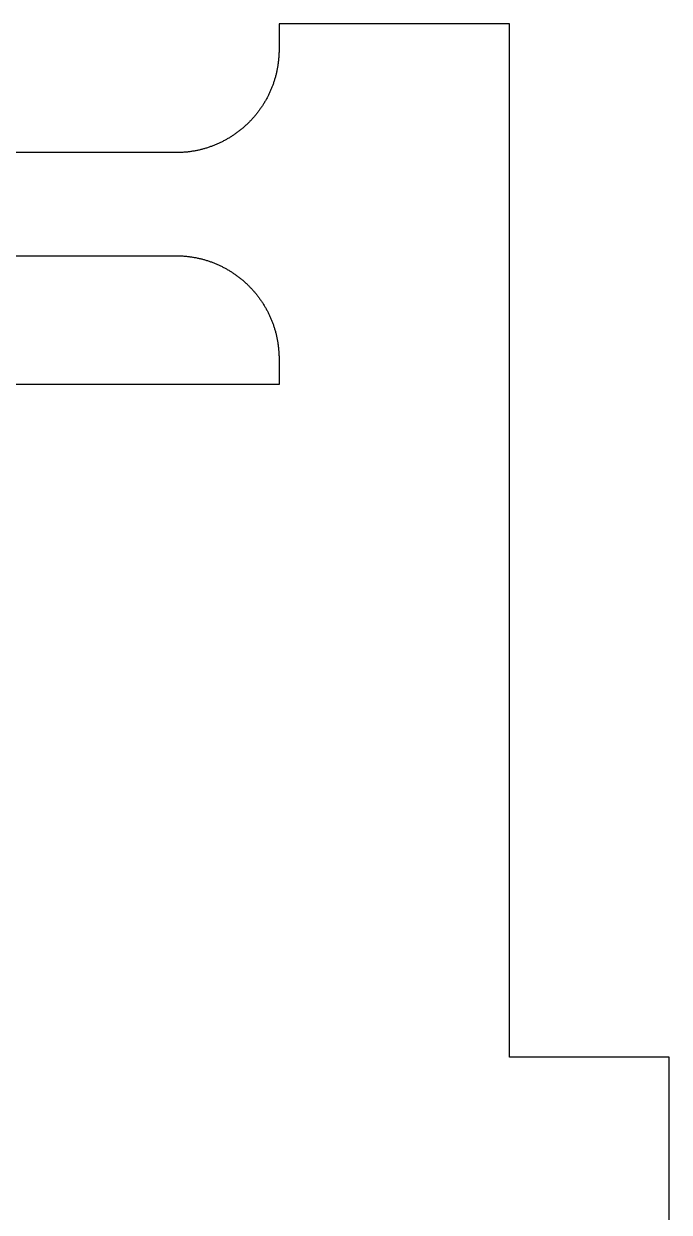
# Model space of a CAD drawing. Extents: x -13 to 43.9, y 40.3 to 95.3.
# Drawn here: x 31.38 to 43.9, y 72.19 to 95.25 of the extents above; entities that cross this region are included whole.
import ezdxf

# ---------------------------------------------------------------- set-up
doc = ezdxf.new("R2010")
doc.units = 0
doc.layers.get('0').update_dxf_attribs({"linetype": 'CONTINUOUS'})

msp = doc.modelspace()

# ---------------------------------------------------------------- linework, layer by layer
at = {"color": 7}
for points in [[(5.328, 40.75), (5.328, 40.25), (33.896, 40.25), (33.896, 47.25), (40.796, 47.25), (40.796, 60.3), (43.896, 60.3), (43.896, 75.2), (40.796, 75.2), (40.796, 95.25), (36.328, 95.25), (36.328, 94.75)], [(36.328, 94.75), (36.328, 94.733), (36.328, 94.716), (36.328, 94.698), (36.327, 94.681), (36.327, 94.664), (36.326, 94.647), (36.325, 94.63), (36.324, 94.613), (36.323, 94.596), (36.321, 94.579), (36.32, 94.562), (36.318, 94.546), (36.316, 94.529), (36.314, 94.512), (36.312, 94.495), (36.31, 94.479), (36.308, 94.462), (36.305, 94.445), (36.303, 94.429), (36.3, 94.412), (36.297, 94.396), (36.294, 94.38), (36.291, 94.363), (36.288, 94.347)], [(36.288, 94.347), (36.284, 94.331), (36.281, 94.314), (36.277, 94.298), (36.273, 94.282), (36.27, 94.266), (36.265, 94.25), (36.261, 94.234), (36.257, 94.218), (36.253, 94.202), (36.248, 94.187), (36.243, 94.171), (36.239, 94.155), (36.234, 94.14), (36.229, 94.124), (36.223, 94.109), (36.218, 94.093), (36.213, 94.078), (36.207, 94.062), (36.201, 94.047), (36.196, 94.032), (36.19, 94.017), (36.184, 94.002), (36.178, 93.987), (36.171, 93.972)], [(36.171, 93.972), (36.165, 93.957), (36.158, 93.942), (36.152, 93.927), (36.145, 93.912), (36.138, 93.898), (36.131, 93.883), (36.124, 93.868), (36.117, 93.854), (36.11, 93.84), (36.102, 93.825), (36.095, 93.811), (36.087, 93.797), (36.079, 93.783), (36.071, 93.768), (36.063, 93.754), (36.055, 93.741), (36.047, 93.727), (36.039, 93.713), (36.03, 93.699), (36.022, 93.686), (36.013, 93.672), (36.005, 93.659), (35.996, 93.645), (35.987, 93.632)], [(35.987, 93.632), (35.978, 93.619), (35.969, 93.605), (35.959, 93.592), (35.95, 93.579), (35.941, 93.566), (35.931, 93.553), (35.921, 93.541), (35.912, 93.528), (35.902, 93.515), (35.892, 93.503), (35.882, 93.49), (35.872, 93.478), (35.861, 93.466), (35.851, 93.453), (35.841, 93.441), (35.83, 93.429), (35.82, 93.417), (35.809, 93.405), (35.798, 93.393), (35.787, 93.382), (35.776, 93.37), (35.765, 93.359), (35.754, 93.347), (35.743, 93.336)], [(35.743, 93.336), (35.731, 93.325), (35.72, 93.313), (35.708, 93.302), (35.697, 93.291), (35.685, 93.28), (35.673, 93.27), (35.661, 93.259), (35.649, 93.248), (35.637, 93.238), (35.625, 93.227), (35.613, 93.217), (35.601, 93.207), (35.588, 93.197), (35.576, 93.187), (35.563, 93.177), (35.551, 93.167), (35.538, 93.157), (35.525, 93.147), (35.512, 93.138), (35.499, 93.128), (35.486, 93.119), (35.473, 93.11), (35.46, 93.101), (35.447, 93.092)], [(35.447, 93.092), (35.433, 93.083), (35.42, 93.074), (35.406, 93.065), (35.393, 93.056), (35.379, 93.048), (35.365, 93.04), (35.352, 93.031), (35.338, 93.023), (35.324, 93.015), (35.31, 93.007), (35.296, 92.999), (35.282, 92.991), (35.268, 92.984), (35.253, 92.976), (35.239, 92.969), (35.225, 92.962), (35.21, 92.954), (35.196, 92.947), (35.181, 92.94), (35.166, 92.933), (35.152, 92.927), (35.137, 92.92), (35.122, 92.914), (35.107, 92.907)], [(34.328, 92.75), (25.5, 92.75)], [(34.731, 92.791), (34.715, 92.787), (34.699, 92.784), (34.682, 92.781), (34.666, 92.778), (34.65, 92.776), (34.633, 92.773), (34.616, 92.771), (34.6, 92.768), (34.583, 92.766), (34.566, 92.764), (34.55, 92.762), (34.533, 92.76), (34.516, 92.759), (34.499, 92.757), (34.482, 92.756), (34.465, 92.755), (34.448, 92.754), (34.431, 92.753), (34.414, 92.752), (34.397, 92.751), (34.38, 92.751), (34.363, 92.75), (34.346, 92.75), (34.328, 92.75)], [(35.107, 92.907), (35.092, 92.901), (35.077, 92.895), (35.062, 92.889), (35.047, 92.883), (35.031, 92.877), (35.016, 92.871), (35.001, 92.866), (34.985, 92.86), (34.97, 92.855), (34.954, 92.85), (34.939, 92.845), (34.923, 92.84), (34.907, 92.835), (34.892, 92.83), (34.876, 92.826), (34.86, 92.821), (34.844, 92.817), (34.828, 92.813), (34.812, 92.809), (34.796, 92.805), (34.78, 92.801), (34.764, 92.798), (34.748, 92.794), (34.731, 92.791)], [(25.5, 90.75), (34.328, 90.75)], [(34.328, 90.75), (34.346, 90.75), (34.363, 90.75), (34.38, 90.749), (34.397, 90.749), (34.414, 90.748), (34.431, 90.747), (34.448, 90.746), (34.465, 90.745), (34.482, 90.744), (34.499, 90.743), (34.516, 90.741), (34.533, 90.74), (34.55, 90.738), (34.566, 90.736), (34.583, 90.734), (34.6, 90.732), (34.616, 90.729), (34.633, 90.727), (34.65, 90.724), (34.666, 90.722), (34.682, 90.719), (34.699, 90.716), (34.715, 90.713), (34.731, 90.709)], [(34.731, 90.709), (34.748, 90.706), (34.764, 90.702), (34.78, 90.699), (34.796, 90.695), (34.812, 90.691), (34.828, 90.687), (34.844, 90.683), (34.86, 90.679), (34.876, 90.674), (34.892, 90.67), (34.907, 90.665), (34.923, 90.66), (34.939, 90.655), (34.954, 90.65), (34.97, 90.645), (34.985, 90.64), (35.001, 90.634), (35.016, 90.629), (35.031, 90.623), (35.047, 90.617), (35.062, 90.611), (35.077, 90.605), (35.092, 90.599), (35.107, 90.593)], [(35.107, 90.593), (35.122, 90.586), (35.137, 90.58), (35.152, 90.573), (35.166, 90.567), (35.181, 90.56), (35.196, 90.553), (35.21, 90.546), (35.225, 90.539), (35.239, 90.531), (35.253, 90.524), (35.268, 90.516), (35.282, 90.509), (35.296, 90.501), (35.31, 90.493), (35.324, 90.485), (35.338, 90.477), (35.352, 90.469), (35.365, 90.46), (35.379, 90.452), (35.393, 90.444), (35.406, 90.435), (35.42, 90.426), (35.433, 90.417), (35.447, 90.408)], [(35.447, 90.408), (35.46, 90.399), (35.473, 90.39), (35.486, 90.381), (35.499, 90.372), (35.512, 90.362), (35.525, 90.353), (35.538, 90.343), (35.551, 90.333), (35.563, 90.323), (35.576, 90.313), (35.588, 90.303), (35.601, 90.293), (35.613, 90.283), (35.625, 90.273), (35.637, 90.262), (35.649, 90.252), (35.661, 90.241), (35.673, 90.23), (35.685, 90.22), (35.697, 90.209), (35.708, 90.198), (35.72, 90.187), (35.731, 90.175), (35.743, 90.164)], [(35.743, 90.164), (35.754, 90.153), (35.765, 90.141), (35.776, 90.13), (35.787, 90.118), (35.798, 90.107), (35.809, 90.095), (35.82, 90.083), (35.83, 90.071), (35.841, 90.059), (35.851, 90.047), (35.861, 90.034), (35.872, 90.022), (35.882, 90.01), (35.892, 89.997), (35.902, 89.985), (35.912, 89.972), (35.921, 89.959), (35.931, 89.947), (35.941, 89.934), (35.95, 89.921), (35.959, 89.908), (35.969, 89.895), (35.978, 89.881), (35.987, 89.868)], [(35.987, 89.868), (35.996, 89.855), (36.005, 89.841), (36.013, 89.828), (36.022, 89.814), (36.03, 89.801), (36.039, 89.787), (36.047, 89.773), (36.055, 89.759), (36.063, 89.746), (36.071, 89.732), (36.079, 89.717), (36.087, 89.703), (36.095, 89.689), (36.102, 89.675), (36.11, 89.661), (36.117, 89.646), (36.124, 89.632), (36.131, 89.617), (36.138, 89.602), (36.145, 89.588), (36.152, 89.573), (36.158, 89.558), (36.165, 89.543), (36.171, 89.528)], [(36.171, 89.528), (36.178, 89.514), (36.184, 89.498), (36.19, 89.483), (36.196, 89.468), (36.201, 89.453), (36.207, 89.438), (36.213, 89.422), (36.218, 89.407), (36.223, 89.391), (36.229, 89.376), (36.234, 89.36), (36.239, 89.345), (36.243, 89.329), (36.248, 89.313), (36.253, 89.298), (36.257, 89.282), (36.261, 89.266), (36.265, 89.25), (36.27, 89.234), (36.273, 89.218), (36.277, 89.202), (36.281, 89.186), (36.284, 89.169), (36.288, 89.153)], [(36.288, 89.153), (36.291, 89.137), (36.294, 89.12), (36.297, 89.104), (36.3, 89.088), (36.303, 89.071), (36.305, 89.055), (36.308, 89.038), (36.31, 89.021), (36.312, 89.005), (36.314, 88.988), (36.316, 88.971), (36.318, 88.954), (36.32, 88.938), (36.321, 88.921), (36.323, 88.904), (36.324, 88.887), (36.325, 88.87), (36.326, 88.853), (36.327, 88.836), (36.327, 88.819), (36.328, 88.802), (36.328, 88.784), (36.328, 88.767), (36.328, 88.75)], [(36.328, 88.75), (36.328, 88.25), (20.028, 88.25)]]:
    msp.add_lwpolyline(points, dxfattribs=at)

doc.saveas('drawing.dxf')
